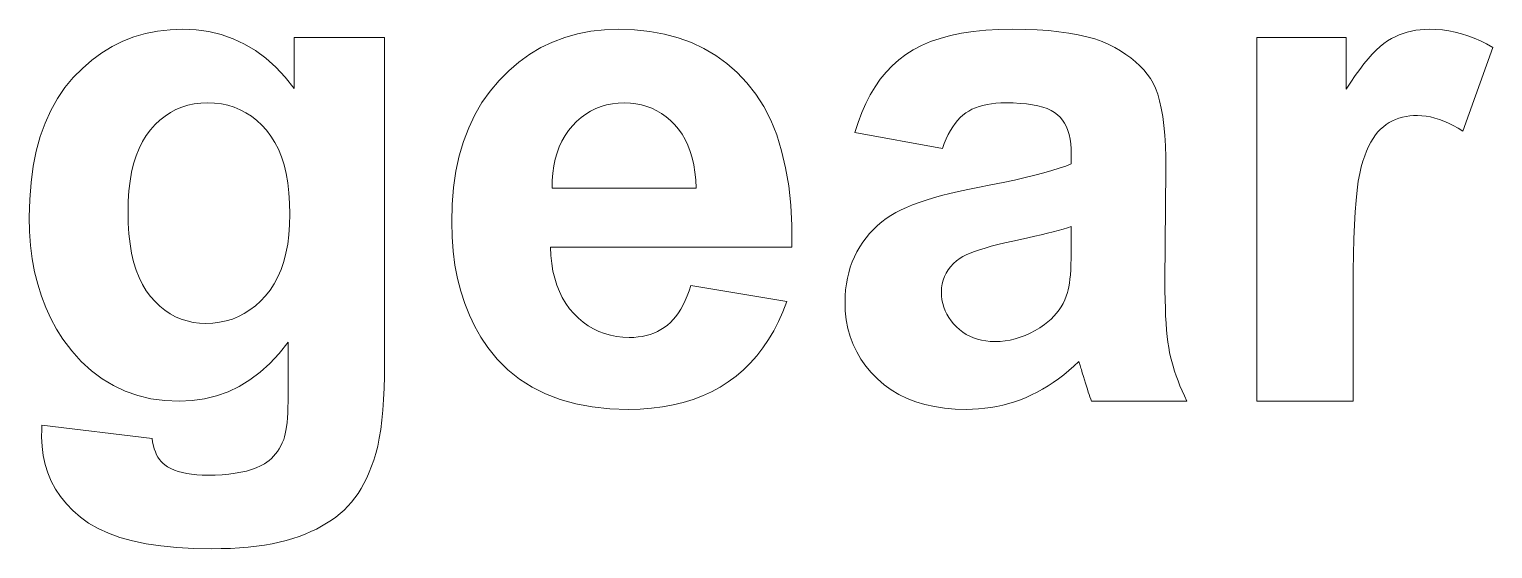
# Model space of a CAD drawing. Extents: x 160 to 452, y 489 to 585.
# Drawn here: x 372 to 430.2, y 488.8 to 509.5 of the extents above; entities that cross this region are included whole.
import ezdxf

# ---------------------------------------------------------------- set-up
doc = ezdxf.new("R2010")
doc.units = 0

msp = doc.modelspace()

# ---------------------------------------------------------------- linework, layer by layer
at = {"color": 7, "lineweight": 13}
for points in [[(372.482941, 493.751709), (376.862183, 493.219666), (376.886902, 493.071625), (376.917328, 492.933167), (376.953491, 492.80423), (376.995361, 492.684875), (377.042969, 492.575043), (377.096313, 492.474762), (377.155396, 492.384064), (377.220184, 492.302887), (377.29071, 492.231262), (377.366974, 492.169189), (377.482391, 492.091431), (377.610352, 492.021851), (377.750854, 491.960449), (377.903961, 491.907227), (378.06958, 491.862213), (378.247742, 491.825378), (378.438477, 491.796722), (378.641754, 491.776276), (378.857544, 491.764008), (379.085938, 491.759888), (379.378601, 491.764404), (379.656189, 491.777924), (379.918823, 491.800415), (380.166443, 491.83194), (380.399048, 491.872467), (380.616638, 491.921967), (380.819214, 491.980499), (381.006836, 492.048035), (381.179382, 492.124573), (381.336975, 492.210114), (381.435455, 492.273804), (381.529053, 492.34491), (381.617737, 492.42334), (381.701477, 492.509155), (381.780334, 492.602325), (381.854309, 492.702881), (381.92334, 492.810791), (381.987427, 492.926056), (382.046631, 493.048706), (382.100952, 493.178741), (382.134644, 493.282288), (382.164795, 493.401917), (382.191406, 493.537659), (382.214478, 493.689514), (382.233948, 493.857452), (382.249939, 494.041473), (382.262329, 494.241608), (382.27121, 494.457855), (382.27655, 494.690186), (382.27832, 494.938629), (382.27832, 497.053223), (381.925507, 496.607391), (381.554688, 496.208466), (381.165894, 495.856476), (380.759064, 495.551453), (380.334229, 495.293335), (379.891418, 495.082153), (379.430542, 494.917877), (378.951721, 494.800568), (378.454834, 494.730164), (377.939972, 494.706696), (377.368225, 494.731384), (376.82074, 494.805481), (376.297546, 494.928925), (375.798645, 495.101776), (375.324005, 495.324036), (374.873657, 495.595642), (374.447601, 495.916656), (374.045837, 496.287048), (373.668335, 496.706818), (373.315125, 497.175995), (373.061096, 497.575714), (372.833832, 497.994568), (372.63327, 498.432495), (372.459473, 498.889496), (372.312408, 499.365631), (372.192078, 499.86087), (372.098511, 500.375183), (372.031647, 500.9086), (371.991547, 501.461121), (371.978149, 502.032745), (371.995697, 502.74408), (372.048279, 503.421021), (372.135956, 504.063599), (372.258667, 504.671783), (372.416443, 505.245575), (372.609253, 505.785004), (372.837158, 506.290039), (373.100128, 506.760712), (373.398132, 507.197021), (373.731232, 507.598907), (374.090393, 507.964417), (374.466583, 508.291412), (374.859802, 508.579956), (375.270111, 508.830017), (375.697449, 509.041626), (376.141876, 509.214752), (376.603333, 509.349396), (377.081848, 509.445587), (377.577393, 509.503296), (378.090027, 509.522522), (378.618134, 509.498932), (379.127411, 509.428101), (379.617859, 509.31012), (380.089478, 509.144897), (380.542297, 508.932495), (380.976257, 508.672852), (381.391418, 508.366028), (381.78772, 508.012024), (382.165222, 507.610779), (382.523865, 507.162354), (382.523865, 509.195099), (386.111877, 509.195099), (386.111877, 496.193726), (386.107635, 495.693726), (386.09494, 495.219666), (386.073792, 494.771484), (386.044189, 494.349274), (386.006134, 493.952942), (385.959595, 493.58255), (385.904633, 493.238068), (385.841187, 492.919525), (385.769287, 492.626892), (385.688965, 492.360168), (385.600952, 492.111877), (385.506134, 491.874512), (385.40448, 491.648041), (385.296021, 491.432495), (385.180756, 491.227844), (385.058655, 491.034119), (384.929749, 490.851318), (384.794006, 490.679413), (384.651428, 490.518433), (384.502045, 490.368347), (384.344116, 490.226898), (384.175964, 490.091675), (383.99762, 489.962769), (383.809021, 489.840118), (383.610168, 489.723755), (383.401062, 489.613647), (383.181763, 489.509827), (382.952271, 489.412292), (382.712463, 489.321014), (382.462463, 489.236023), (382.200623, 489.158264), (381.925232, 489.088684), (381.636353, 489.027283), (381.333984, 488.974091), (381.018066, 488.929077), (380.68866, 488.892242), (380.345764, 488.863586), (379.989349, 488.843109), (379.619446, 488.830841), (379.236023, 488.826752), (378.520752, 488.839355), (377.848297, 488.877228), (377.218689, 488.940338), (376.631927, 489.028656), (376.087982, 489.142242), (375.586914, 489.281036), (375.128662, 489.445099), (374.713257, 489.634399), (374.340637, 489.848907), (374.010925, 490.088684), (373.718018, 490.347839), (373.455933, 490.620483), (373.22467, 490.906616), (373.024292, 491.206299), (372.854706, 491.51944), (372.715942, 491.84613), (372.608032, 492.18631), (372.530945, 492.539978), (372.484711, 492.907166), (372.469299, 493.287872), (372.469421, 493.326874), (372.469849, 493.367554), (372.47052, 493.409821), (372.471497, 493.453766), (372.472717, 493.499329), (372.474213, 493.546539), (372.475983, 493.595367), (372.478027, 493.645844), (372.480347, 493.697968)], [(398.294678, 499.317871), (402.114594, 498.676697), (401.95874, 498.26651), (401.785828, 497.876404), (401.595825, 497.506348), (401.388794, 497.156342), (401.164734, 496.826416), (400.923584, 496.51651), (400.665405, 496.226685), (400.390167, 495.956909), (400.09787, 495.707184), (399.788513, 495.477509), (399.462708, 495.268829), (399.12085, 495.082153), (398.763092, 494.917419), (398.389343, 494.774628), (397.999634, 494.653839), (397.593994, 494.554993), (397.172363, 494.478119), (396.734802, 494.423218), (396.28125, 494.390259), (395.811707, 494.379272), (395.075562, 494.403961), (394.378723, 494.478058), (393.72113, 494.601501), (393.102844, 494.774353), (392.523865, 494.996613), (391.984192, 495.268219), (391.483765, 495.589233), (391.022644, 495.959625), (390.60083, 496.379425), (390.218262, 496.848572), (389.946106, 497.254578), (389.702576, 497.681335), (389.487732, 498.128784), (389.301514, 498.597015), (389.143921, 499.085968), (389.015015, 499.595642), (388.914734, 500.126068), (388.843109, 500.677216), (388.80011, 501.249115), (388.785828, 501.841766), (388.804626, 502.546478), (388.861115, 503.21994), (388.955261, 503.862152), (389.087036, 504.473145), (389.25647, 505.052887), (389.463562, 505.601379), (389.708313, 506.118622), (389.990723, 506.604645), (390.310791, 507.059418), (390.668488, 507.482971), (391.054993, 507.870483), (391.461395, 508.217194), (391.887695, 508.523132), (392.333984, 508.788269), (392.80011, 509.012634), (393.286194, 509.196198), (393.792236, 509.338959), (394.318115, 509.440948), (394.863983, 509.502136), (395.429749, 509.522522), (396.062744, 509.50116), (396.668457, 509.437103), (397.246948, 509.330353), (397.798096, 509.180908), (398.32196, 508.98877), (398.818542, 508.753906), (399.287842, 508.476349), (399.729858, 508.156067), (400.144592, 507.793121), (400.532043, 507.387451), (400.886353, 506.937744), (401.20163, 506.442566), (401.477905, 505.901978), (401.715149, 505.315979), (401.913361, 504.68454), (402.072571, 504.00766), (402.192749, 503.285339), (402.273926, 502.517609), (402.316101, 501.704437), (402.319214, 500.845856), (392.714844, 500.845856), (392.731506, 500.51236), (392.765076, 500.194), (392.815552, 499.890808), (392.882935, 499.602753), (392.967255, 499.329834), (393.068481, 499.072052), (393.186646, 498.829407), (393.321686, 498.601929), (393.473663, 498.389587), (393.642578, 498.192383), (393.82428, 498.012207), (394.014709, 497.851044), (394.213928, 497.708801), (394.421814, 497.585541), (394.638489, 497.481262), (394.863831, 497.395905), (395.097961, 497.329559), (395.34079, 497.282135), (395.592346, 497.253693), (395.852661, 497.244202), (396.029877, 497.249115), (396.201355, 497.263855), (396.367126, 497.288422), (396.527161, 497.322784), (396.681458, 497.367004), (396.830017, 497.421021), (396.972839, 497.484863), (397.109955, 497.558533), (397.241333, 497.642029), (397.366974, 497.735352), (397.486755, 497.839569), (397.600525, 497.955811), (397.708313, 498.084045), (397.810089, 498.224304), (397.905853, 498.376556), (397.995636, 498.540802), (398.079407, 498.717072), (398.157166, 498.905334), (398.228912, 499.105591)], [(408.308319, 504.774902), (404.829468, 505.402466), (404.955261, 505.811737), (405.097961, 506.199188), (405.257568, 506.564819), (405.434082, 506.9086), (405.627563, 507.23056), (405.837921, 507.530701), (406.065186, 507.809021), (406.309418, 508.065491), (406.570526, 508.30014), (406.848572, 508.51297), (407.148987, 508.704773), (407.477234, 508.876404), (407.833282, 509.027832), (408.217194, 509.159088), (408.628906, 509.270142), (409.068481, 509.360992), (409.535889, 509.431671), (410.031097, 509.482147), (410.554138, 509.512421), (411.105042, 509.522522), (411.604919, 509.516449), (412.078583, 509.49823), (412.526062, 509.467896), (412.947327, 509.425385), (413.342407, 509.370758), (413.711304, 509.303955), (414.054016, 509.225037), (414.370544, 509.133972), (414.660828, 509.030762), (414.924957, 508.915436), (415.168549, 508.790741), (415.397278, 508.659485), (415.611115, 508.521698), (415.810089, 508.37735), (415.994202, 508.226471), (416.163452, 508.069031), (416.31781, 507.90506), (416.457275, 507.734528), (416.581909, 507.557434), (416.69165, 507.37381), (416.788879, 507.171295), (416.875854, 506.937531), (416.952576, 506.672516), (417.019104, 506.376282), (417.075378, 506.048767), (417.121399, 505.690063), (417.157227, 505.300079), (417.1828, 504.878876), (417.198151, 504.426422), (417.203247, 503.942719), (417.162354, 499.467957), (417.164185, 499.095978), (417.169708, 498.74408), (417.178894, 498.412231), (417.191803, 498.100433), (417.208374, 497.808685), (417.228638, 497.536987), (417.252594, 497.285339), (417.280212, 497.053772), (417.311523, 496.842224), (417.346497, 496.650757), (417.386536, 496.468018), (417.433014, 496.282684), (417.48587, 496.094757), (417.545166, 495.904236), (417.61084, 495.711121), (417.682922, 495.515442), (417.761475, 495.317139), (417.846375, 495.116241), (417.937714, 494.912781), (418.035461, 494.706696), (414.242828, 494.706696), (414.212158, 494.786774), (414.180084, 494.874237), (414.146667, 494.969055), (414.111877, 495.071228), (414.075714, 495.180786), (414.038208, 495.297699), (413.999329, 495.421967), (413.959076, 495.553619), (413.91748, 495.692657), (413.874481, 495.83902), (413.855927, 495.904907), (413.83847, 495.966187), (413.822083, 496.022797), (413.806824, 496.074768), (413.792633, 496.122101), (413.779541, 496.164825), (413.767517, 496.202881), (413.756622, 496.236298), (413.746765, 496.265076), (413.738037, 496.289246), (413.540222, 496.102997), (413.339691, 495.926331), (413.136414, 495.759216), (412.93042, 495.601654), (412.72168, 495.453613), (412.510223, 495.315155), (412.296021, 495.186218), (412.079132, 495.066864), (411.859467, 494.957031), (411.637085, 494.85675), (411.411865, 494.766052), (411.183624, 494.684875), (410.952393, 494.613251), (410.71814, 494.551178), (410.480896, 494.498657), (410.240662, 494.455658), (409.997375, 494.422241), (409.75116, 494.398376), (409.501892, 494.384064), (409.249634, 494.379272), (408.811646, 494.391418), (408.392639, 494.427856), (407.992554, 494.488556), (407.61145, 494.573547), (407.249329, 494.682831), (406.906128, 494.816376), (406.581909, 494.974213), (406.276672, 495.156342), (405.990356, 495.362762), (405.723053, 495.593475), (405.478088, 495.842712), (405.258942, 496.104797), (405.065552, 496.379669), (404.897949, 496.667419), (404.756134, 496.967957), (404.640106, 497.281311), (404.549866, 497.607513), (404.485413, 497.946533), (404.446716, 498.29837), (404.433838, 498.663025), (404.439697, 498.905945), (404.457275, 499.143524), (404.486633, 499.375793), (404.527679, 499.602753), (404.580505, 499.824371), (404.64502, 500.04068), (404.721283, 500.251648), (404.809265, 500.457306), (404.908997, 500.657654), (405.020447, 500.852661), (405.142517, 501.040527), (405.273926, 501.219391), (405.414795, 501.389221), (405.565063, 501.550079), (405.724762, 501.701935), (405.89386, 501.844757), (406.072388, 501.978577), (406.260315, 502.103424), (406.457642, 502.219238), (406.664368, 502.32608), (406.885193, 502.427094), (407.124695, 502.525513), (407.382874, 502.621368), (407.659729, 502.7146), (407.955322, 502.805267), (408.269592, 502.893311), (408.602539, 502.97879), (408.954163, 503.061676), (409.324493, 503.141968), (409.713501, 503.219666), (410.234497, 503.319916), (410.722504, 503.418823), (411.17749, 503.516388), (411.599457, 503.612549), (411.988403, 503.707367), (412.34433, 503.800842), (412.667236, 503.892914), (412.957153, 503.983643), (413.21405, 504.072998), (413.437927, 504.16098), (413.437927, 504.542999), (413.432465, 504.75766), (413.416077, 504.959625), (413.388794, 505.148926), (413.350586, 505.325531), (413.301514, 505.489441), (413.241455, 505.640656), (413.170532, 505.779205), (413.088684, 505.90506), (412.995911, 506.018219), (412.892212, 506.118713), (412.773376, 506.20813), (412.635193, 506.288147), (412.477631, 506.358734), (412.300659, 506.419922), (412.10437, 506.47171), (411.888672, 506.514069), (411.653625, 506.546997), (411.39917, 506.570557), (411.125366, 506.584656), (410.832184, 506.589355), (410.63205, 506.585358), (410.440918, 506.573273), (410.258789, 506.553162), (410.085693, 506.524963), (409.92157, 506.48877), (409.766418, 506.444489), (409.6203, 506.392151), (409.483215, 506.331787), (409.355103, 506.263367), (409.236023, 506.18692), (409.123596, 506.100342), (409.015564, 506.001648), (408.911865, 505.890808), (408.812561, 505.767822), (408.71759, 505.63269), (408.627014, 505.485413), (408.540771, 505.325989), (408.458923, 505.154449), (408.381439, 504.970734)], [(424.6521, 494.706696), (420.818542, 494.706696), (420.818542, 509.195099), (424.379272, 509.195099), (424.379272, 507.135071), (424.560242, 507.417053), (424.737488, 507.679138), (424.911102, 507.921295), (425.081024, 508.143524), (425.247253, 508.345856), (425.40979, 508.528259), (425.568695, 508.690735), (425.723877, 508.833313), (425.875366, 508.955933), (426.023193, 509.058685), (426.171143, 509.14679), (426.323059, 509.225647), (426.478912, 509.295227), (426.638733, 509.35553), (426.802521, 509.406555), (426.970245, 509.448303), (427.141968, 509.480774), (427.317627, 509.503967), (427.497192, 509.517883), (427.680756, 509.522522), (427.941772, 509.515289), (428.200806, 509.493591), (428.457977, 509.457458), (428.713226, 509.40683), (428.966553, 509.341766), (429.218018, 509.262207), (429.467529, 509.168213), (429.715118, 509.059753), (429.960846, 508.936859), (430.204651, 508.799469), (429.017731, 505.457031), (428.825378, 505.576263), (428.635742, 505.682953), (428.448853, 505.7771), (428.264648, 505.858673), (428.083191, 505.927704), (427.90448, 505.984192), (427.728516, 506.028107), (427.555237, 506.059479), (427.384705, 506.078308), (427.216919, 506.084595), (427.058411, 506.08017), (426.904755, 506.066864), (426.756073, 506.044678), (426.612274, 506.013641), (426.473389, 505.973755), (426.339417, 505.924988), (426.210388, 505.86734), (426.086182, 505.800842), (425.96698, 505.725464), (425.852661, 505.641205), (425.743164, 505.54538), (425.638489, 505.435211), (425.538513, 505.31073), (425.443359, 505.171906), (425.352997, 505.018768), (425.267395, 504.851318), (425.186584, 504.669525), (425.110474, 504.473419), (425.039215, 504.26297), (424.972717, 504.038208), (424.911804, 503.780914), (424.8573, 503.47287), (424.809204, 503.114075), (424.767517, 502.704498), (424.732239, 502.244202), (424.7034, 501.733154), (424.680969, 501.171356), (424.664917, 500.558807), (424.655304, 499.895508), (424.6521, 499.181458)], [(375.907227, 502.251038), (375.916168, 501.802246), (375.942993, 501.378174), (375.98764, 500.97879), (376.050201, 500.604095), (376.130615, 500.254089), (376.228912, 499.928802), (376.345093, 499.628174), (376.479126, 499.352264), (376.631042, 499.101044), (376.800812, 498.874512), (376.983704, 498.671021), (377.174896, 498.488953), (377.37442, 498.328308), (377.582275, 498.189087), (377.798431, 498.071289), (378.022919, 497.974915), (378.255737, 497.899933), (378.496857, 497.846405), (378.746338, 497.81427), (379.004089, 497.803558), (379.280762, 497.814545), (379.548706, 497.847473), (379.807922, 497.902405), (380.058411, 497.979279), (380.30011, 498.078125), (380.533142, 498.198914), (380.757446, 498.341675), (380.972992, 498.506409), (381.17981, 498.693115), (381.377899, 498.901794), (381.561951, 499.131989), (381.726593, 499.383362), (381.871887, 499.655884), (381.997803, 499.949524), (382.10437, 500.264343), (382.191528, 500.600281), (382.259338, 500.957367), (382.30777, 501.335632), (382.336853, 501.735016), (382.346497, 502.155548), (382.33725, 502.594147), (382.309418, 503.009552), (382.263, 503.401794), (382.19809, 503.770813), (382.114594, 504.116669), (382.012543, 504.439301), (381.891937, 504.73877), (381.752808, 505.015015), (381.595093, 505.268097), (381.418823, 505.497955), (381.228394, 505.705322), (381.028107, 505.890869), (380.817993, 506.054565), (380.598083, 506.196472), (380.368347, 506.316528), (380.128784, 506.414734), (379.879395, 506.49115), (379.620178, 506.545715), (379.351166, 506.578461), (379.072296, 506.589355), (378.801575, 506.578674), (378.540527, 506.546539), (378.289124, 506.492981), (378.047485, 506.41803), (377.815491, 506.321625), (377.59317, 506.203827), (377.380554, 506.064606), (377.177612, 505.903961), (376.984375, 505.721893), (376.800812, 505.518433), (376.631042, 505.292969), (376.479126, 505.045044), (376.345093, 504.774567), (376.228912, 504.481598), (376.130615, 504.166107), (376.050201, 503.828125), (375.98764, 503.467621), (375.942993, 503.084595), (375.916168, 502.679077)], [(398.512939, 503.192383), (398.497009, 503.517273), (398.465454, 503.826202), (398.418396, 504.119171), (398.355804, 504.396179), (398.277618, 504.657227), (398.183899, 504.902344), (398.074615, 505.13147), (397.949768, 505.344635), (397.809387, 505.54184), (397.653473, 505.723053), (397.486206, 505.887665), (397.311859, 506.034943), (397.130432, 506.164886), (396.941895, 506.277496), (396.746246, 506.372803), (396.543518, 506.450775), (396.333679, 506.511414), (396.11676, 506.554718), (395.892761, 506.580719), (395.661652, 506.589355), (395.414978, 506.580231), (395.177063, 506.552795), (394.947876, 506.507111), (394.727417, 506.443115), (394.515686, 506.36087), (394.312683, 506.260315), (394.118408, 506.141479), (393.932861, 506.004364), (393.756073, 505.848999), (393.587982, 505.675323), (393.432617, 505.485962), (393.293854, 505.283508), (393.171753, 505.067963), (393.066284, 504.839294), (392.977478, 504.597565), (392.905334, 504.342712), (392.849792, 504.074768), (392.810913, 503.793732), (392.788666, 503.499603), (392.783081, 503.192383)], [(413.437927, 501.664398), (413.281982, 501.614349), (413.108856, 501.562347), (412.918549, 501.508484), (412.71106, 501.452667), (412.486359, 501.394958), (412.244446, 501.335358), (411.985413, 501.273804), (411.709137, 501.210388), (411.41568, 501.14502), (411.105042, 501.077759), (410.796875, 501.009705), (410.510773, 500.941895), (410.246765, 500.874359), (410.004913, 500.807098), (409.785126, 500.740112), (409.587433, 500.673401), (409.411865, 500.606964), (409.258362, 500.540802), (409.127014, 500.474915), (409.017731, 500.409302), (408.875183, 500.300018), (408.74762, 500.184998), (408.635071, 500.06427), (408.537506, 499.937805), (408.454956, 499.805603), (408.387451, 499.667664), (408.3349, 499.524017), (408.297424, 499.374634), (408.274902, 499.219513), (408.267395, 499.058685), (408.273376, 498.899872), (408.291382, 498.745453), (408.321411, 498.595367), (408.363434, 498.449677), (408.41745, 498.308319), (408.48349, 498.171356), (408.561523, 498.038757), (408.65155, 497.910522), (408.753601, 497.786652), (408.867676, 497.667145), (408.990997, 497.555664), (409.12085, 497.455933), (409.257294, 497.36795), (409.400269, 497.291687), (409.549805, 497.227173), (409.705872, 497.174377), (409.868469, 497.133301), (410.037659, 497.103973), (410.213379, 497.086365), (410.39563, 497.080505), (410.602051, 497.087311), (410.806549, 497.107788), (411.009125, 497.141907), (411.209808, 497.189636), (411.408569, 497.251038), (411.605469, 497.32608), (411.800415, 497.414734), (411.993469, 497.517059), (412.18457, 497.633026), (412.373779, 497.762634), (412.508179, 497.868622), (412.632996, 497.979279), (412.748291, 498.094543), (412.854004, 498.214478), (412.950195, 498.33902), (413.036804, 498.468231), (413.113892, 498.602051), (413.181458, 498.74054), (413.239441, 498.883636), (413.287842, 499.031403), (413.316345, 499.138489), (413.341858, 499.263306), (413.36438, 499.405884), (413.383911, 499.566162), (413.400391, 499.744202), (413.41391, 499.939972), (413.424408, 500.153503), (413.431915, 500.384735), (413.436401, 500.633698), (413.437927, 500.900421)]]:
    msp.add_lwpolyline(points, close=True, dxfattribs=at)

doc.saveas('drawing.dxf')
